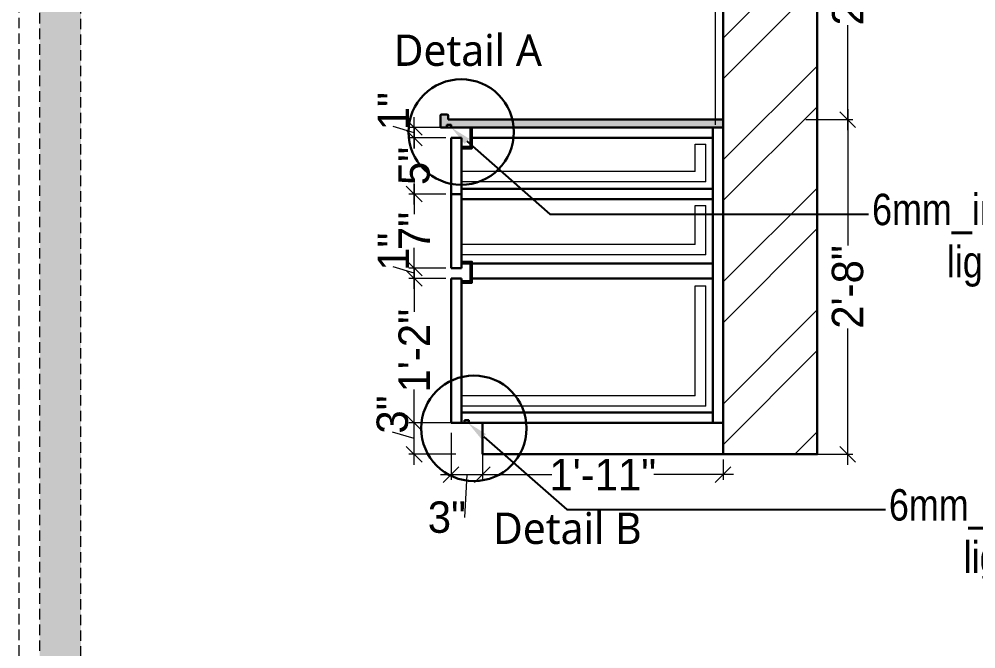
# Model space of a CAD drawing. Header units: millimetres. Extents: x 56222 to 3066687, y -650199 to -121287.
# Drawn here: x 139904.1 to 139995.7, y -185331.9 to -185271.7 of the extents above; entities that cross this region are included whole.
import ezdxf
from ezdxf import colors
from ezdxf.entities.mleader import LeaderData, LeaderLine
from ezdxf.math import Vec2, Vec3

# ---------------------------------------------------------------- set-up
doc = ezdxf.new("R2010")
doc.units = ezdxf.units.MM
doc.header["$MEASUREMENT"] = 0
doc.header["$PDMODE"] = 35
doc.linetypes.add('DASHED', pattern=[0.75, 0.5, -0.25])
doc.linetypes.add('DASHEDX2', pattern=[1.5, 1, -0.5])
doc.layers.get('Defpoints').update_dxf_attribs({"color": 220})
for name, color, linetype, lineweight in [('Dimension', 10, 'DASHEDX2', 20), ('FUR1', 22, 'Continuous', 0), ('FURNITURE', 32, 'Continuous', 9), ('furniture dimensions', 1, 'DASHED', 0), ('hatch-wall', 8, 'Continuous', 9), ('Text', 7, 'Continuous', 15), ('wall', 7, 'Continuous', 30), ('XX~SLAB ( BEAM )~ ( DIM )', 7, 'Continuous', 9)]:
    doc.layers.add(name, color=color, linetype=linetype, lineweight=lineweight)
doc.styles.add('century g', font='GOTHIC.TTF')
doc.styles.add('style4', font='ARIALN.TTF')
doc.dimstyles.new('Archana', dxfattribs={"dimtxt": 2, "dimasz": 0.75, "dimexe": 0.5, "dimexo": 0.5, "dimgap": 0, "dimtad": 0, "dimzin": 0, "dimdsep": 46, "dimlunit": 4, "dimtxsty": 'century g', "dimblk": 'OBLIQUE', "dimcen": 0, "dimdle": 1, "dimclrd": 256, "dimclre": 256, "dimclrt": 256, "dimadec": 0, "dimazin": 0, "dimtfac": 1, "dimtofl": 0, "dimtmove": 1, "dimatfit": 3, "dimfxl": 1, "dimfxlon": 1, "dimtolj": 1, "dimtzin": 0, "dimlwd": -1, "dimlwe": -1, "dimarcsym": 0})

# ---------------------------------------------------------------- blocks, each defined once
blk = doc.blocks.new('_Oblique')
at = {"layer": 'wall', "color": 0, "lineweight": -2}
blk.add_line((-0.5, -0.5), (0.5, 0.5), dxfattribs=at)
blk = doc.blocks.new('*D379')
at = {"layer": 'Defpoints', "color": 0, "linetype": 'Continuous', "lineweight": 30, "transparency": 16777216}
for p in [(139971.509, -185281.264), (139983.43, -185281.264), (139971.509, -185313.264)]:
    blk.add_point(p, dxfattribs=at)
at = {"layer": 'furniture dimensions', "color": 5, "linetype": 'Continuous', "transparency": 16777216}
for p, q in [((139983.43, -185280.264), (139983.43, -185293.309)), ((139979.43, -185281.264), (139983.93, -185281.264)), ((139983.43, -185314.264), (139983.43, -185301.22))]:
    blk.add_line(p, q, dxfattribs=at)
at = {"layer": 'furniture dimensions', "color": 5, "linetype": 'ByBlock', "transparency": 16777216}
blk.add_line((139979.43, -185313.264), (139983.93, -185313.264), dxfattribs=at)
at = {"layer": 'furniture dimensions', "color": 5, "linetype": 'Continuous', "transparency": 16777216, "xscale": 1.5, "yscale": 1.5, "zscale": 1.5}
for p, rotation in [((139983.43, -185281.264), 90), ((139983.43, -185313.264), 270)]:
    blk.add_blockref('_Oblique', p, dxfattribs=dict(at, rotation=rotation))
at = {"layer": 'furniture dimensions', "linetype": 'Continuous', "lineweight": 0, "transparency": 16777216, "insert": (139983.43, -185297.264), "char_height": 3, "attachment_point": 5, "rotation": 90, "style": 'century g'}
blk.add_mtext('\\A1;2\'-8"', dxfattribs=at)
blk = doc.blocks.new('*D380')
at = {"layer": 'Defpoints', "color": 0, "linetype": 'Continuous', "lineweight": 30, "transparency": 16777216}
for p in [(139971.509, -185255.264), (139983.43, -185255.264), (139971.509, -185281.264)]:
    blk.add_point(p, dxfattribs=at)
at = {"layer": 'furniture dimensions', "color": 5, "linetype": 'Continuous', "transparency": 16777216}
for p, q in [((139983.43, -185254.264), (139983.43, -185264.309)), ((139979.43, -185255.264), (139983.93, -185255.264)), ((139983.43, -185282.264), (139983.43, -185272.22))]:
    blk.add_line(p, q, dxfattribs=at)
at = {"layer": 'furniture dimensions', "color": 5, "linetype": 'ByBlock', "transparency": 16777216}
blk.add_line((139979.43, -185281.264), (139983.93, -185281.264), dxfattribs=at)
at = {"layer": 'furniture dimensions', "color": 5, "linetype": 'Continuous', "transparency": 16777216, "xscale": 1.5, "yscale": 1.5, "zscale": 1.5}
for p, rotation in [((139983.43, -185255.264), 90), ((139983.43, -185281.264), 270)]:
    blk.add_blockref('_Oblique', p, dxfattribs=dict(at, rotation=rotation))
at = {"layer": 'furniture dimensions', "linetype": 'Continuous', "lineweight": 0, "transparency": 16777216, "insert": (139983.43, -185268.264), "char_height": 3, "attachment_point": 5, "rotation": 90, "style": 'century g'}
blk.add_mtext('\\A1;2\'-2"', dxfattribs=at)
blk = doc.blocks.new('*D385')
at = {"layer": 'Defpoints', "color": 0, "linetype": 'Continuous', "lineweight": 30, "transparency": 16777216}
for p in [(139941.94, -185310.264), (139948.468, -185310.264), (139948.468, -185313.264)]:
    blk.add_point(p, dxfattribs=at)
at = {"layer": 'furniture dimensions', "color": 5, "linetype": 'Continuous', "transparency": 16777216}
for p, q in [((139941.94, -185314.264), (139941.94, -185309.264)), ((139945.94, -185310.264), (139941.44, -185310.264)), ((139941.94, -185311.764), (139939.864, -185311.142))]:
    blk.add_line(p, q, dxfattribs=at)
at = {"layer": 'furniture dimensions', "color": 5, "linetype": 'ByBlock', "transparency": 16777216}
blk.add_line((139945.94, -185313.264), (139941.44, -185313.264), dxfattribs=at)
at = {"layer": 'furniture dimensions', "color": 5, "linetype": 'Continuous', "transparency": 16777216, "xscale": 1.5, "yscale": 1.5, "zscale": 1.5}
for p, rotation in [((139941.94, -185310.264), 90), ((139941.94, -185313.264), 270)]:
    blk.add_blockref('_Oblique', p, dxfattribs=dict(at, rotation=rotation))
at = {"layer": 'furniture dimensions', "linetype": 'Continuous', "lineweight": 0, "transparency": 16777216, "insert": (139939.864, -185309.461), "char_height": 3, "attachment_point": 5, "rotation": 90, "style": 'century g'}
blk.add_mtext('\\A1;3"', dxfattribs=at)
blk = doc.blocks.new('*D386')
at = {"layer": 'Defpoints', "color": 0, "linetype": 'Continuous', "lineweight": 30, "transparency": 16777216}
for p in [(139941.94, -185296.453), (139945.468, -185296.453), (139945.468, -185310.264)]:
    blk.add_point(p, dxfattribs=at)
at = {"layer": 'furniture dimensions', "color": 5, "linetype": 'Continuous', "transparency": 16777216}
for p, q in [((139941.94, -185295.453), (139941.94, -185299.638)), ((139944.968, -185296.453), (139941.44, -185296.453)), ((139941.94, -185311.264), (139941.94, -185307.08))]:
    blk.add_line(p, q, dxfattribs=at)
at = {"layer": 'furniture dimensions', "color": 5, "linetype": 'ByBlock', "transparency": 16777216}
blk.add_line((139944.968, -185310.264), (139941.44, -185310.264), dxfattribs=at)
at = {"layer": 'furniture dimensions', "color": 5, "linetype": 'Continuous', "transparency": 16777216, "xscale": 1.5, "yscale": 1.5, "zscale": 1.5}
for p, rotation in [((139941.94, -185296.453), 90), ((139941.94, -185310.264), 270)]:
    blk.add_blockref('_Oblique', p, dxfattribs=dict(at, rotation=rotation))
at = {"layer": 'furniture dimensions', "linetype": 'Continuous', "lineweight": 0, "transparency": 16777216, "insert": (139941.94, -185303.359), "char_height": 3, "attachment_point": 5, "rotation": 90, "style": 'century g'}
blk.add_mtext('\\A1;1\'-2"', dxfattribs=at)
blk = doc.blocks.new('*D387')
at = {"layer": 'Defpoints', "color": 0, "linetype": 'Continuous', "lineweight": 30, "transparency": 16777216}
for p in [(139941.94, -185295.453), (139945.468, -185295.453), (139945.468, -185296.453)]:
    blk.add_point(p, dxfattribs=at)
at = {"layer": 'furniture dimensions', "color": 5, "linetype": 'Continuous', "transparency": 16777216}
for p, q in [((139941.94, -185297.453), (139941.94, -185294.453)), ((139941.94, -185295.953), (139939.94, -185295.353)), ((139944.968, -185295.453), (139941.44, -185295.453))]:
    blk.add_line(p, q, dxfattribs=at)
at = {"layer": 'furniture dimensions', "color": 5, "linetype": 'ByBlock', "transparency": 16777216}
blk.add_line((139944.968, -185296.453), (139941.44, -185296.453), dxfattribs=at)
at = {"layer": 'furniture dimensions', "color": 5, "linetype": 'Continuous', "transparency": 16777216, "xscale": 1.5, "yscale": 1.5, "zscale": 1.5}
for p, rotation in [((139941.94, -185295.453), 90), ((139941.94, -185296.453), 270)]:
    blk.add_blockref('_Oblique', p, dxfattribs=dict(at, rotation=rotation))
at = {"layer": 'furniture dimensions', "linetype": 'Continuous', "lineweight": 0, "transparency": 16777216, "insert": (139939.94, -185293.896), "char_height": 3, "attachment_point": 5, "rotation": 90, "style": 'century g'}
blk.add_mtext('\\A1;1"', dxfattribs=at)
blk = doc.blocks.new('*D388')
at = {"layer": 'Defpoints', "color": 0, "linetype": 'Continuous', "lineweight": 30, "transparency": 16777216}
for p in [(139941.94, -185288.378), (139945.468, -185288.378), (139945.468, -185295.453)]:
    blk.add_point(p, dxfattribs=at)
at = {"layer": 'furniture dimensions', "color": 5, "linetype": 'Continuous', "transparency": 16777216}
for p, q in [((139941.94, -185287.378), (139941.94, -185290.311)), ((139944.968, -185288.378), (139941.44, -185288.378)), ((139941.94, -185296.453), (139941.94, -185293.519))]:
    blk.add_line(p, q, dxfattribs=at)
at = {"layer": 'furniture dimensions', "color": 5, "linetype": 'ByBlock', "transparency": 16777216}
blk.add_line((139944.968, -185295.453), (139941.44, -185295.453), dxfattribs=at)
at = {"layer": 'furniture dimensions', "color": 5, "linetype": 'Continuous', "transparency": 16777216, "xscale": 1.5, "yscale": 1.5, "zscale": 1.5}
for p, rotation in [((139941.94, -185288.378), 90), ((139941.94, -185295.453), 270)]:
    blk.add_blockref('_Oblique', p, dxfattribs=dict(at, rotation=rotation))
at = {"layer": 'furniture dimensions', "linetype": 'Continuous', "lineweight": 0, "transparency": 16777216, "insert": (139941.94, -185291.915), "char_height": 3, "attachment_point": 5, "rotation": 90, "style": 'century g'}
blk.add_mtext('\\A1;7"', dxfattribs=at)
blk = doc.blocks.new('*D389')
at = {"layer": 'Defpoints', "color": 0, "linetype": 'Continuous', "lineweight": 30, "transparency": 16777216}
for p in [(139941.94, -185283.013), (139945.468, -185283.013), (139945.468, -185288.378)]:
    blk.add_point(p, dxfattribs=at)
at = {"layer": 'furniture dimensions', "color": 5, "linetype": 'Continuous', "transparency": 16777216}
for p, q in [((139941.94, -185282.013), (139941.94, -185284.026)), ((139944.968, -185283.013), (139941.44, -185283.013)), ((139941.94, -185289.378), (139941.94, -185287.365))]:
    blk.add_line(p, q, dxfattribs=at)
at = {"layer": 'furniture dimensions', "color": 5, "linetype": 'ByBlock', "transparency": 16777216}
blk.add_line((139944.968, -185288.378), (139941.44, -185288.378), dxfattribs=at)
at = {"layer": 'furniture dimensions', "color": 5, "linetype": 'Continuous', "transparency": 16777216, "xscale": 1.5, "yscale": 1.5, "zscale": 1.5}
for p, rotation in [((139941.94, -185283.013), 90), ((139941.94, -185288.378), 270)]:
    blk.add_blockref('_Oblique', p, dxfattribs=dict(at, rotation=rotation))
at = {"layer": 'furniture dimensions', "linetype": 'Continuous', "lineweight": 0, "transparency": 16777216, "insert": (139941.94, -185285.695), "char_height": 3, "attachment_point": 5, "rotation": 90, "style": 'century g'}
blk.add_mtext('\\A1;5"', dxfattribs=at)
blk = doc.blocks.new('*D390')
at = {"layer": 'Defpoints', "color": 0, "linetype": 'Continuous', "lineweight": 30, "transparency": 16777216}
for p in [(139941.94, -185282.013), (139945.468, -185282.013), (139945.468, -185283.013)]:
    blk.add_point(p, dxfattribs=at)
at = {"layer": 'furniture dimensions', "color": 5, "linetype": 'Continuous', "transparency": 16777216}
for p, q in [((139941.94, -185284.013), (139941.94, -185281.013)), ((139941.94, -185282.513), (139939.94, -185281.913)), ((139944.968, -185282.013), (139941.44, -185282.013))]:
    blk.add_line(p, q, dxfattribs=at)
at = {"layer": 'furniture dimensions', "color": 5, "linetype": 'ByBlock', "transparency": 16777216}
blk.add_line((139944.968, -185283.013), (139941.44, -185283.013), dxfattribs=at)
at = {"layer": 'furniture dimensions', "color": 5, "linetype": 'Continuous', "transparency": 16777216, "xscale": 1.5, "yscale": 1.5, "zscale": 1.5}
for p, rotation in [((139941.94, -185282.013), 90), ((139941.94, -185283.013), 270)]:
    blk.add_blockref('_Oblique', p, dxfattribs=dict(at, rotation=rotation))
at = {"layer": 'furniture dimensions', "linetype": 'Continuous', "lineweight": 0, "transparency": 16777216, "insert": (139939.94, -185280.456), "char_height": 3, "attachment_point": 5, "rotation": 90, "style": 'century g'}
blk.add_mtext('\\A1;1"', dxfattribs=at)
blk = doc.blocks.new('*D519')
at = {"layer": 'Defpoints', "color": 0, "linetype": 'Continuous', "lineweight": 30, "transparency": 16777216}
for p in [(139945.468, -185310.264), (139948.468, -185310.264), (139948.468, -185315.207)]:
    blk.add_point(p, dxfattribs=at)
at = {"layer": 'furniture dimensions', "color": 5, "linetype": 'ByBlock', "transparency": 16777216}
blk.add_line((139945.468, -185311.207), (139945.468, -185315.707), dxfattribs=at)
at = {"layer": 'furniture dimensions', "color": 5, "linetype": 'Continuous', "transparency": 16777216}
for p, q in [((139948.468, -185311.207), (139948.468, -185315.707)), ((139944.468, -185315.207), (139949.468, -185315.207)), ((139946.968, -185315.207), (139946.75, -185319.295))]:
    blk.add_line(p, q, dxfattribs=at)
at = {"layer": 'furniture dimensions', "color": 5, "linetype": 'Continuous', "transparency": 16777216, "xscale": 1.5, "yscale": 1.5, "zscale": 1.5, "rotation": 180}
blk.add_blockref('_Oblique', (139945.468, -185315.207), dxfattribs=at)
at = {"layer": 'furniture dimensions', "color": 5, "linetype": 'Continuous', "transparency": 16777216, "xscale": 1.5, "yscale": 1.5, "zscale": 1.5}
blk.add_blockref('_Oblique', (139948.468, -185315.207), dxfattribs=at)
at = {"layer": 'furniture dimensions', "linetype": 'Continuous', "lineweight": 0, "transparency": 16777216, "insert": (139945.069, -185319.295), "char_height": 3, "attachment_point": 5, "style": 'century g'}
blk.add_mtext('\\A1;3"', dxfattribs=at)
blk = doc.blocks.new('*D520')
at = {"layer": 'Defpoints', "color": 0, "linetype": 'Continuous', "lineweight": 30, "transparency": 16777216}
for p in [(139948.468, -185313.264), (139971.509, -185313.264), (139971.509, -185315.207)]:
    blk.add_point(p, dxfattribs=at)
at = {"layer": 'furniture dimensions', "color": 5, "linetype": 'ByBlock', "transparency": 16777216}
blk.add_line((139948.468, -185313.764), (139948.468, -185315.707), dxfattribs=at)
at = {"layer": 'furniture dimensions', "color": 5, "linetype": 'Continuous', "transparency": 16777216}
for p, q in [((139971.509, -185313.764), (139971.509, -185315.707)), ((139947.468, -185315.207), (139955.111, -185315.207)), ((139972.509, -185315.207), (139964.867, -185315.207))]:
    blk.add_line(p, q, dxfattribs=at)
at = {"layer": 'furniture dimensions', "color": 5, "linetype": 'Continuous', "transparency": 16777216, "xscale": 1.5, "yscale": 1.5, "zscale": 1.5, "rotation": 180}
blk.add_blockref('_Oblique', (139948.468, -185315.207), dxfattribs=at)
at = {"layer": 'furniture dimensions', "color": 5, "linetype": 'Continuous', "transparency": 16777216, "xscale": 1.5, "yscale": 1.5, "zscale": 1.5}
blk.add_blockref('_Oblique', (139971.509, -185315.207), dxfattribs=at)
at = {"layer": 'furniture dimensions', "linetype": 'Continuous', "lineweight": 0, "transparency": 16777216, "insert": (139959.989, -185315.207), "char_height": 3, "attachment_point": 5, "style": 'century g'}
blk.add_mtext('\\A1;1\'-11"', dxfattribs=at)

msp = doc.modelspace()

# ---------------------------------------------------------------- hatches: boundary and pattern name
at = {"layer": 'Dimension', "true_color": 0xd39e00}
h = msp.add_hatch(color=42, dxfattribs=at)
h.paths.add_polyline_path([(139906.108, -185089.377), (139906.108, -185485.055), (140468.249, -185485.055), (140468.249, -185089.377)])
h.paths.add_polyline_path([(139910.054, -185093.323), (140464.304, -185093.323), (140464.304, -185481.109), (139910.054, -185481.109)], flags=16)
at = {"layer": 'furniture dimensions', "lineweight": 30, "true_color": 0x939598}
h = msp.add_hatch(color=252, dxfattribs=at)
h.dxf.hatch_style = 1
h.paths.add_polyline_path([(139945.191, -185281.264), (139945.191, -185280.863, 0.415085), (139945.09, -185280.763), (139944.568, -185280.763, 0.412044), (139944.468, -185280.863), (139944.468, -185282.013), (139945.052, -185282.013), (139945.052, -185281.746), (139945.485, -185281.746), (139945.485, -185282.013), (139946.418, -185282.013), (139971.509, -185282.013), (139971.509, -185281.264)])
at = {"layer": 'hatch-wall'}
h = msp.add_hatch(dxfattribs=at)
h.set_pattern_fill('ANSI32', color=256, scale=22)
h.set_pattern_definition([(45, (11983.916, -202130.387), (-5.83363094, 5.83363094), []), (45, (11987.805, -202130.387), (-5.83363094, 5.83363094), [])])
h.paths.add_polyline_path([(139971.534, -185269.264), (139980.534, -185269.264), (139980.509, -185313.264), (139971.509, -185313.264)])

# ---------------------------------------------------------------- linework, layer by layer
at = {"layer": 'Dimension', "color": 42, "true_color": 0xd39e00, "elevation": 0.259}
for points in [[(139904.136, -185087.405), (140470.222, -185087.405), (140470.222, -185487.027), (139904.136, -185487.027)], [(139906.108, -185089.377), (140468.249, -185089.377), (140468.249, -185485.055), (139906.108, -185485.055)], [(139910.054, -185093.323), (140464.304, -185093.323), (140464.304, -185481.109), (139910.054, -185481.109)]]:
    msp.add_lwpolyline(points, close=True, dxfattribs=at)
at = {"layer": 'FURNITURE', "lineweight": 30}
for p, q in [((139944.468, -185281.013, 0.129), (139944.468, -185282.013, 0.129)), ((139944.468, -185282.013, 0.129), (139971.509, -185282.013, 0.129)), ((139945.052, -185281.746, 0.129), (139945.485, -185281.746, 0.129)), ((139945.052, -185281.746, 0.129), (139945.052, -185282.013, 0.129)), ((139945.191, -185281.264, 0.129), (139971.509, -185281.264, 0.129)), ((139945.485, -185281.746, 0.129), (139945.485, -185282.013, 0.129)), ((139970.509, -185310.264, 0.129), (139970.509, -185282.013, 0.129)), ((139971.509, -185281.264, 0.129), (139971.509, -185313.264, 0.129)), ((139945.468, -185283.013, 0.129), (139945.468, -185295.453, 0.129)), ((139945.468, -185283.013, 0.129), (139946.468, -185283.013, 0.129)), ((139946.468, -185283.013, 0.129), (139946.468, -185295.453, 0.129)), ((139970.509, -185283.013, 0.129), (139947.468, -185283.013, 0.129)), ((139945.468, -185288.378, 0.129), (139946.468, -185288.378, 0.129)), ((139946.468, -185287.878, 0.129), (139970.509, -185287.878, 0.129)), ((139946.468, -185289.818, 0.129), (139946.468, -185288.378, 0.129)), ((139946.468, -185288.878, 0.129), (139970.509, -185288.878, 0.129)), ((139946.468, -185295.453, 0.129), (139945.468, -185295.453, 0.129)), ((139947.468, -185295.006, 0.129), (139970.509, -185295.006, 0.129)), ((139945.468, -185296.453, 0.129), (139945.468, -185310.264, 0.129)), ((139946.468, -185296.453, 0.129), (139945.468, -185296.453, 0.129)), ((139946.468, -185296.453, 0.129), (139946.468, -185310.264, 0.129)), ((139947.468, -185296.453, 0.129), (139970.509, -185296.453, 0.129)), ((139946.468, -185309.264, 0.129), (139970.509, -185309.264, 0.129)), ((139945.468, -185310.264, 0.129), (139971.509, -185310.264, 0.129)), ((139948.468, -185310.264, 0.129), (139945.468, -185310.264, 0.129)), ((139946.754, -185309.997, 0.129), (139947.187, -185309.997, 0.129)), ((139946.754, -185309.997, 0.129), (139946.754, -185310.264, 0.129)), ((139947.187, -185309.997, 0.129), (139947.187, -185310.264, 0.129)), ((139948.468, -185310.264, 0.129), (139948.468, -185313.264, 0.129)), ((139948.468, -185313.264, 0.129), (139971.509, -185313.264, 0.129))]:
    msp.add_line(p, q, dxfattribs=at)
at = {"layer": 'FURNITURE', "lineweight": 30, "ltscale": 0.4}
msp.add_line((139945.091, -185280.763, 0.129), (139944.568, -185280.763, 0.129), dxfattribs=at)
at = {"layer": 'FURNITURE'}
for p, q in [((139968.839, -185286.221, 0.129), (139968.839, -185283.622, 0.129)), ((139968.839, -185283.622, 0.129), (139969.839, -185283.622, 0.129)), ((139969.839, -185287.221, 0.129), (139969.839, -185283.622, 0.129)), ((139968.839, -185286.221, 0.129), (139946.468, -185286.221, 0.129)), ((139969.839, -185287.221, 0.129), (139946.468, -185287.221, 0.129)), ((139968.839, -185293.2, 0.129), (139968.839, -185289.461, 0.129)), ((139968.839, -185289.461, 0.129), (139969.839, -185289.461, 0.129)), ((139969.839, -185294.2, 0.129), (139969.839, -185289.461, 0.129)), ((139968.839, -185293.2, 0.129), (139946.468, -185293.2, 0.129)), ((139969.839, -185294.2, 0.129), (139946.468, -185294.2, 0.129)), ((139968.839, -185307.676, 0.129), (139968.839, -185297.157, 0.129)), ((139968.839, -185297.157, 0.129), (139969.839, -185297.157, 0.129)), ((139968.839, -185297.157, 0.129), (139969.839, -185297.157, 0.129)), ((139968.839, -185297.157, 0.129), (139969.839, -185297.157, 0.129)), ((139969.839, -185308.676, 0.129), (139969.839, -185297.157, 0.129)), ((139968.839, -185307.676, 0.129), (139946.468, -185307.676, 0.129)), ((139969.839, -185308.676, 0.129), (139946.468, -185308.676, 0.129))]:
    msp.add_line(p, q, dxfattribs=at)
at = {"layer": 'FURNITURE', "lineweight": 30, "ltscale": 0.4, "elevation": 0.129}
msp.add_lwpolyline([(139945.191, -185281.264), (139945.191, -185280.863, 0.414214), (139945.091, -185280.763), (139944.568, -185280.763, 0.414214), (139944.468, -185280.863), (139944.468, -185282.013), (139946.418, -185282.013)], format="xyb", dxfattribs=at)
at = {"layer": 'FURNITURE', "color": 3, "lineweight": 30, "elevation": 0.129}
for points in [[(139945.064, -185281.763), (139945.468, -185281.763), (139945.468, -185282.013), (139945.064, -185282.013)], [(139946.766, -185310.014), (139947.171, -185310.014), (139947.171, -185310.264), (139946.766, -185310.264)]]:
    msp.add_lwpolyline(points, close=True, dxfattribs=at)
at = {"layer": 'FURNITURE', "lineweight": 30, "elevation": 0.129}
for points in [[(139946.468, -185283.863), (139946.468, -185284.013), (139947.468, -185284.013), (139947.468, -185282.013), (139947.318, -185282.013), (139947.318, -185282.163)], [(139946.468, -185283.863), (139947.318, -185283.863), (139947.318, -185282.163), (139947.318, -185282.163)], [(139946.468, -185296.706), (139946.468, -185296.856), (139947.468, -185296.856), (139947.468, -185294.856), (139946.468, -185294.856), (139946.468, -185295.006)], [(139946.468, -185296.706), (139947.318, -185296.706), (139947.318, -185295.006), (139946.468, -185295.006)]]:
    msp.add_lwpolyline(points, dxfattribs=at)
at = {"layer": 'FURNITURE', "color": 242, "lineweight": 30, "true_color": 0xcd2027}
for centre in [(139946.442, -185282.447, 0.129), (139947.658, -185310.781, 0.129)]:
    msp.add_circle(centre, 5.042, dxfattribs=at)
at = {"layer": 'XX~SLAB ( BEAM )~ ( DIM )', "color": 242, "lineweight": 15, "true_color": 0xcd2027}
for p, q in [((139971.509, -185249.295, 0.129), (139971.509, -185281.763, 0.129)), ((139970.759, -185255.264, 0.129), (139970.759, -185281.763, 0.129))]:
    msp.add_line(p, q, dxfattribs=at)
at = {"layer": 'XX~SLAB ( BEAM )~ ( DIM )', "lineweight": 30, "elevation": 0.129}
msp.add_lwpolyline([(139971.509, -185313.264), (139980.509, -185313.264), (139980.509, -185202.264), (139971.509, -185202.264)], close=True, dxfattribs=at)

# ---------------------------------------------------------------- texts
at = {"layer": 'FUR1', "color": 1, "char_height": 3, "width": 28.45427, "attachment_point": 5, "style": 'style4'}
for s, insert in [('{\\fMalgun Gothic|b0|i0|c0|p34;Detail A}', (139947.073, -185274.643, 0.129)), ('{\\fMalgun Gothic|b0|i0|c0|p34;Detail B}', (139956.599, -185320.359, 0.129))]:
    msp.add_mtext(s, dxfattribs=dict(at, insert=insert))

# ---------------------------------------------------------------- dimensions: what is measured, and where the dimension line sits
at = {"layer": 'furniture dimensions', "color": 5, "linetype": 'Continuous', "lineweight": 0}
for base, p1, p2, picture, middle in [((139983.43, -185255.264, 0.129), (139971.509, -185281.264, 0.129), (139971.509, -185255.264, 0.129), '*D380', (139983.43, -185268.264, 0.129)), ((139941.94, -185282.013, 0.129), (139945.468, -185283.013, 0.129), (139945.468, -185282.013, 0.129), '*D390', (139939.94, -185281.913, 0.129)), ((139983.43, -185281.264, 0.129), (139971.509, -185313.264, 0.129), (139971.509, -185281.264, 0.129), '*D379', (139983.43, -185297.264, 0.129)), ((139941.94, -185283.013, 0.129), (139945.468, -185288.378, 0.129), (139945.468, -185283.013, 0.129), '*D389', (139941.94, -185285.695, 0.129)), ((139941.94, -185288.378, 0.129), (139945.468, -185295.453, 0.129), (139945.468, -185288.378, 0.129), '*D388', (139941.94, -185291.915, 0.129)), ((139941.94, -185295.453, 0.129), (139945.468, -185296.453, 0.129), (139945.468, -185295.453, 0.129), '*D387', (139939.94, -185295.353, 0.129)), ((139941.94, -185296.453, 0.129), (139945.468, -185310.264, 0.129), (139945.468, -185296.453, 0.129), '*D386', (139941.94, -185303.359, 0.129)), ((139941.94, -185310.264, 0.129), (139948.468, -185313.264, 0.129), (139948.468, -185310.264, 0.129), '*D385', (139939.864, -185311.142, 0.129))]:
    dim = msp.add_linear_dim(base=base, p1=p1, p2=p2, angle=90, dimstyle='Archana', override={"dimtxt": 3, "dimasz": 1.5, "dimdec": 0, "dimclrd": 5, "dimclre": 5, "dimfxl": 4}, dxfattribs=at)
    dim.commit()
    dim.dimension.update_dxf_attribs({"geometry": picture, "text_midpoint": middle})
dim = msp.add_linear_dim(base=(139948.468, -185315.207, 0.129), p1=(139945.468, -185310.264, 0.129), p2=(139948.468, -185310.264, 0.129), dimstyle='Archana', override={"dimtxt": 3, "dimasz": 1.5, "dimdec": 0, "dimclrd": 5, "dimclre": 5, "dimfxl": 4}, dxfattribs=at)
dim.commit()
dim.dimension.update_dxf_attribs({"geometry": '*D519', "text_midpoint": (139946.75, -185319.295, 0.129), "dimtype": 160})
dim = msp.add_linear_dim(base=(139971.509, -185315.207, 0.129), p1=(139948.468, -185313.264, 0.129), p2=(139971.509, -185313.264, 0.129), dimstyle='Archana', override={"dimtxt": 3, "dimasz": 1.5, "dimdec": 0, "dimclrd": 5, "dimclre": 5, "dimfxl": 4}, dxfattribs=at)
dim.commit()
dim.dimension.update_dxf_attribs({"geometry": '*D520', "text_midpoint": (139959.989, -185315.207, 0.129)})

# ---------------------------------------------------------------- leaders
at = {"layer": 'Text', "color": 1, "lineweight": 0, "ltscale": 20}
ml = msp.add_multileader_mtext('Standard', dxfattribs=at)
ml.set_content('6mm_indirect \\Plight', color=1, style='style4')
ml.set_leader_properties()
ml.build(insert=Vec2(0, 0))
ml.multileader.update_dxf_attribs({"dogleg_length": 2.025, "arrow_head_size": 2})
ctx = ml.context
ctx.base_point, ctx.char_height, ctx.arrow_head_size, ctx.landing_gap_size, ctx.plane_origin = Vec3(139985.43, -185290.292, 0.129), 3, 2, 0.4, Vec3(139926.758, -185288.299, 0.129)
ctx.text_align_type = 1
notes = []
notes.append((ctx, [(0, (1, 1, 0), (139954.923, -185290.292, 0.129), (1, 0), 30.507, [(0, [(139945.485, -185282.013, 0.129)], 0, [])])]))
ctx.mtext.insert, ctx.mtext.alignment = Vec3(139996.072, -185288.351, 0.129), 2
ml = msp.add_multileader_mtext('Standard', dxfattribs=at)
ml.set_content('6mm_indirect \\Plight', color=1, style='style4')
ml.set_leader_properties()
ml.build(insert=Vec2(0, 0))
ml.multileader.update_dxf_attribs({"dogleg_length": 2.025, "arrow_head_size": 2})
ctx = ml.context
ctx.base_point, ctx.char_height, ctx.arrow_head_size, ctx.landing_gap_size, ctx.plane_origin = Vec3(139987.042, -185318.54, 0.129), 3, 2, 0.4, Vec3(139928.37, -185316.547, 0.129)
ctx.text_align_type = 1
notes.append((ctx, [(0, (1, 1, 0), (139956.535, -185318.54, 0.129), (1, 0), 30.507, [(0, [(139947.097, -185310.261, 0.129)], 0, [])])]))
ctx.mtext.insert, ctx.mtext.alignment = Vec3(139997.684, -185316.599, 0.129), 2
for ctx, leaders in notes:
    for number, flags, end, landing, length, lines in leaders:
        leader = LeaderData()
        leader.index, (leader.has_last_leader_line, leader.has_dogleg_vector, leader.attachment_direction) = number, flags
        leader.last_leader_point, leader.dogleg_vector, leader.dogleg_length = Vec3(end), Vec3(landing), length
        for number, points, colour, breaks in lines:
            line = LeaderLine()
            line.index, line.vertices, line.color, line.breaks = number, Vec3.list(points), colors.encode_raw_color(colour), breaks
            leader.lines.append(line)
        ctx.leaders.append(leader)

doc.saveas('drawing.dxf')
